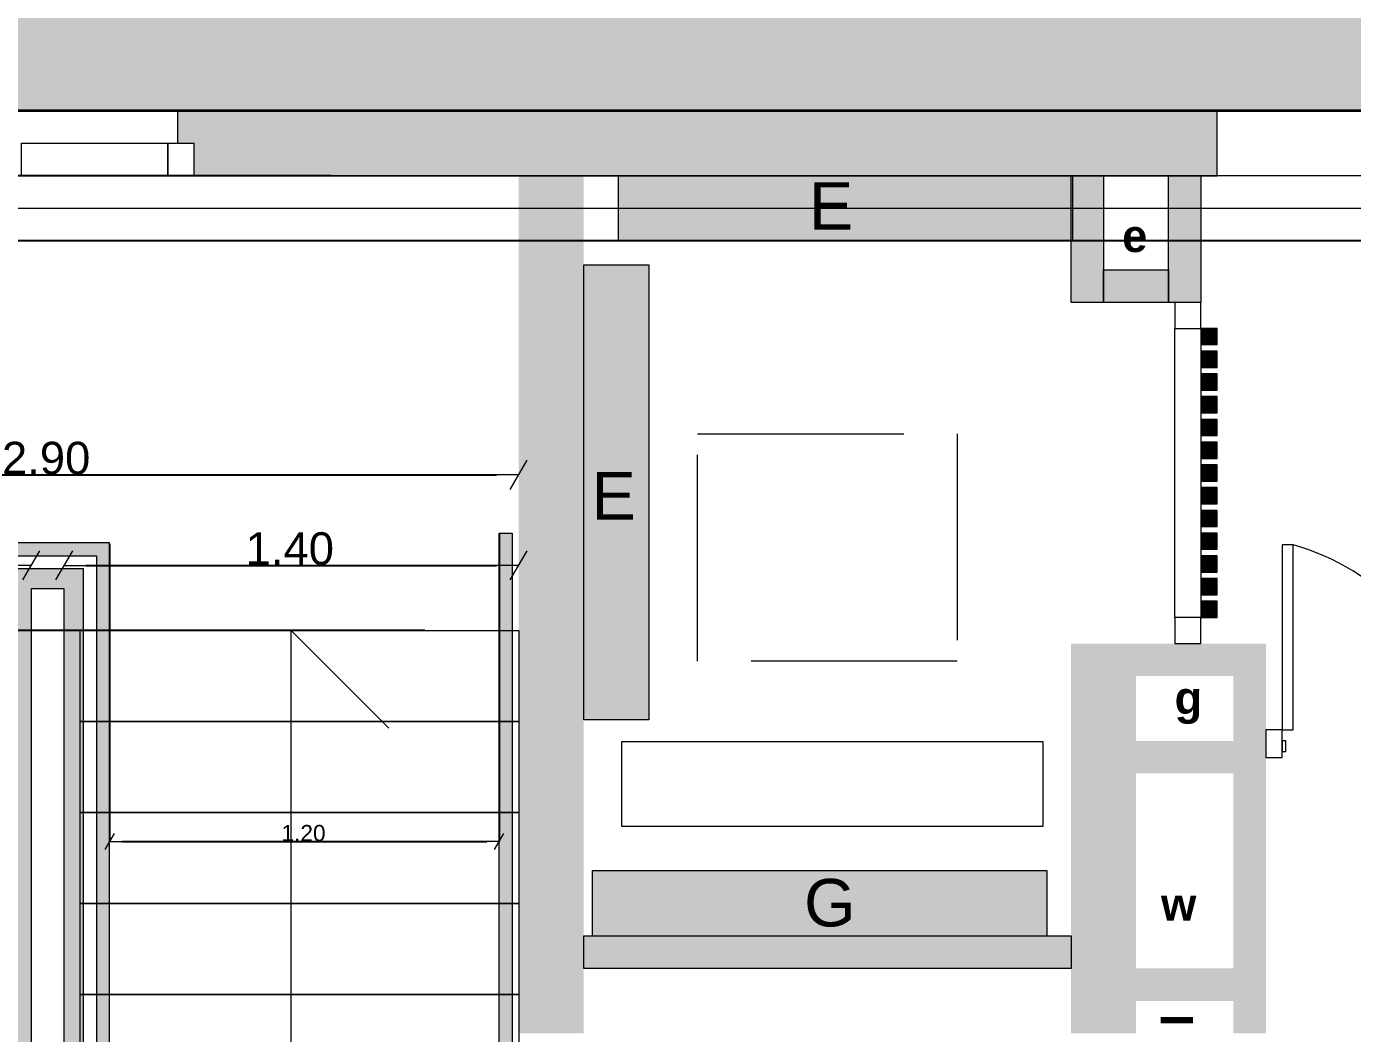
# Model space of a CAD drawing. Header units: millimetres. Extents: x 475616349 to 476941521, y 4620115302 to 4621446928.
# Drawn here: x 476498490 to 476502571, y 4620352853 to 4620355953 of the extents above; entities that cross this region are included whole.
import ezdxf

# ---------------------------------------------------------------- set-up
doc = ezdxf.new("R2010")
doc.units = ezdxf.units.MM
doc.header["$MEASUREMENT"] = 0
doc.linetypes.add('Long Dashed', pattern=[1058.333302, 634.99999, -423.333311])
for name, color, linetype, lineweight, true_color in [('0_Pen_No__8_Pen_No__11', 7, 'Continuous', 0, 0x636466), ('New_2D Drafting - General_Pen_No__250_Pen_No__17', 7, 'Continuous', 0, 0xa68068), ('New_2D Drafting - General_Pen_No__250_Pen_No__7_Pen_No__20', 7, 'Continuous', 0, 0xc7c8ca)]:
    doc.layers.add(name, color=color, linetype=linetype, lineweight=lineweight, true_color=true_color)
for name, color, linetype, lineweight in [('0_Pen_No__8_Pen_No__7', 7, 'Continuous', 0), ('2D Drafting - General_Pen_No__1_Pen_No__7', 7, 'Continuous', 0), ('2D Drafting - General_Pen_No__250_Pen_No__7_Pen_No__154', 154, 'Continuous', 0), ('2D Drafting - General_Pen_No__250_Pen_No__7_Pen_No__250', 7, 'Continuous', 0), ('2D Drafting - General_Pen_No__250_Pen_No__7_Pen_No__7', 7, 'Continuous', 0), ('a-iataki_Pen_No__1_Pen_No__1', 1, 'Continuous', 0), ('Doors_Pen_No__7_Pen_No__7', 7, 'Continuous', 0), ('gegmebi_Pen_No__7_Pen_No__7', 7, 'Continuous', 0), ('New_._Pen_No__1', 1, 'Continuous', 0), ('New_2D Drafting - General_Pen_No__1', 1, 'Continuous', 0), ('New_2D Drafting - General_Pen_No__250_Pen_No__7_Pen_No__250', 7, 'Continuous', 0), ('New_2D Drafting - General_Pen_No__250_Pen_No__7_Pen_No__4', 7, 'Continuous', 0), ('New_2D Drafting - General_Pen_No__250_Pen_No__7_Pen_No__7', 7, 'Continuous', 0), ('New_2D Drafting - General_Pen_No__30_Pen_No__9_Pen_No__9_Pen_No__250', 7, 'Continuous', 0), ('New_2D Drafting - General_Pen_No__30_Pen_No__9_Pen_No__9_Pen_No__4', 7, 'Continuous', 0), ('New_2D Drafting - General_Pen_No__30_Pen_No__9_Pen_No__9_Pen_No__7', 7, 'Continuous', 0), ('New_2D Drafting - General_Pen_No__4', 7, 'Continuous', 0), ('New_Structural - Bearing_Pen_No__250', 7, 'Continuous', 0), ('New_Structural - Bearing_Pen_No__4', 7, 'Continuous', 0), ('New_Structural - Bearing_Pen_No__7', 7, 'Continuous', 0), ('zoma_Pen_No__142', 142, 'Continuous', 0), ('zoma_Pen_No__5_Pen_No__5', 5, 'Continuous', 0)]:
    doc.layers.add(name, color=color, linetype=linetype, lineweight=lineweight)
doc.layers.add('zoma', color=7, linetype='Continuous')
doc.styles.add('GENERATED_STYLE_1', font='arial.ttf')
doc.styles.add('GENERATED_STYLE_2', font='arial.ttf')
doc.styles.add('GENERATED_STYLE_7', font='arialbd.ttf')
doc.dimstyles.new('GENERATED_STYLE__1', dxfattribs={"dimtxt": 200, "dimasz": 64.421331, "dimexe": 0.18, "dimexo": 3, "dimgap": 0.09, "dimtad": 1, "dimtih": 1, "dimtoh": 1, "dimlfac": 0.001, "dimzin": 0, "dimdsep": 46, "dimtxsty": 'GENERATED_STYLE_2', "dimblk": 'ARROWHEAD_2', "dimblk1": 'ARROWHEAD_2', "dimblk2": 'ARROWHEAD_2', "dimcen": 0.09, "dimclrd": 142, "dimclre": 142, "dimclrt": 142, "dimadec": 0, "dimazin": 0, "dimtfac": 1, "dimtdec": 4, "dimtmove": 0, "dimatfit": 3, "dimfxl": 1, "dimtolj": 1, "dimtzin": 0, "dimarcsym": 0})
doc.dimstyles.new('GENERATED_STYLE__10', dxfattribs={"dimtxt": 100, "dimasz": 68.640772, "dimexe": 0.18, "dimexo": 900, "dimgap": 0.09, "dimtad": 1, "dimtih": 1, "dimtoh": 1, "dimlfac": 0.001, "dimzin": 0, "dimdsep": 46, "dimtxsty": 'GENERATED_STYLE_2', "dimblk": 'ARROWHEAD_2', "dimblk1": 'ARROWHEAD_2', "dimblk2": 'ARROWHEAD_2', "dimcen": 0.09, "dimclrd": 7, "dimclre": 7, "dimclrt": 7, "dimadec": 0, "dimazin": 0, "dimtfac": 1, "dimtdec": 4, "dimtmove": 0, "dimatfit": 3, "dimfxl": 1, "dimtolj": 1, "dimtzin": 0, "dimarcsym": 0})
doc.dimstyles.new('GENERATED_STYLE__20', dxfattribs={"dimtxt": 50, "dimasz": 38, "dimexe": 0.18, "dimexo": 3, "dimgap": 0.09, "dimtad": 1, "dimlfac": 0.001, "dimzin": 0, "dimdsep": 46, "dimtxsty": 'GENERATED_STYLE_1', "dimblk": 'ARROWHEAD_2', "dimblk1": 'ARROWHEAD_2', "dimblk2": 'ARROWHEAD_2', "dimcen": 0.09, "dimclrd": 7, "dimclre": 7, "dimclrt": 7, "dimadec": 0, "dimazin": 0, "dimtfac": 1, "dimtdec": 4, "dimtmove": 0, "dimatfit": 3, "dimfxl": 1, "dimtolj": 1, "dimtzin": 0, "dimarcsym": 0})
doc.dimstyles.new('GENERATED_STYLE__3', dxfattribs={"dimtxt": 200, "dimasz": 64.421331, "dimexe": 0.18, "dimexo": 3, "dimgap": 0.09, "dimtad": 1, "dimtih": 1, "dimtoh": 1, "dimlfac": 0.001, "dimzin": 0, "dimdsep": 46, "dimtxsty": 'GENERATED_STYLE_2', "dimblk": 'ARROWHEAD_2', "dimblk1": 'ARROWHEAD_2', "dimblk2": 'ARROWHEAD_2', "dimcen": 0.09, "dimclrd": 142, "dimclre": 142, "dimclrt": 142, "dimadec": 0, "dimazin": 0, "dimtfac": 1, "dimtdec": 4, "dimtmove": 2, "dimatfit": 3, "dimfxl": 1, "dimtolj": 1, "dimtzin": 0, "dimarcsym": 0})
doc.dimstyles.new('GENERATED_STYLE__5', dxfattribs={"dimtxt": 100, "dimasz": 68.640772, "dimexe": 0.18, "dimexo": 0.0625, "dimgap": 0.09, "dimtad": 1, "dimlfac": 0.001, "dimzin": 0, "dimdsep": 46, "dimtxsty": 'GENERATED_STYLE_2', "dimblk": 'ARROWHEAD_2', "dimblk1": 'ARROWHEAD_2', "dimblk2": 'ARROWHEAD_2', "dimcen": 0.09, "dimse1": 1, "dimse2": 1, "dimclrd": 142, "dimclre": 142, "dimclrt": 142, "dimadec": 0, "dimazin": 0, "dimtfac": 1, "dimtdec": 4, "dimtmove": 0, "dimatfit": 3, "dimfxl": 1, "dimtolj": 1, "dimtzin": 0, "dimarcsym": 0})
doc.dimstyles.new('GENERATED_STYLE__7', dxfattribs={"dimtxt": 30.000001, "dimasz": 38, "dimexe": 0.18, "dimexo": 3, "dimgap": 0.09, "dimtad": 1, "dimtih": 1, "dimtoh": 1, "dimlfac": 0.001, "dimzin": 0, "dimdsep": 46, "dimtxsty": 'GENERATED_STYLE_2', "dimblk": 'ARROWHEAD_2', "dimblk1": 'ARROWHEAD_2', "dimblk2": 'ARROWHEAD_2', "dimcen": 0.09, "dimclrd": 142, "dimclre": 142, "dimclrt": 142, "dimadec": 0, "dimazin": 0, "dimtfac": 1, "dimtdec": 4, "dimtmove": 0, "dimatfit": 3, "dimfxl": 1, "dimtolj": 1, "dimtzin": 0, "dimarcsym": 0})
doc.dimstyles.new('GENERATED_STYLE__9', dxfattribs={"dimtxt": 100, "dimasz": 68.640772, "dimexe": 0.18, "dimexo": 900, "dimgap": 0.09, "dimtad": 1, "dimlfac": 0.001, "dimzin": 0, "dimdsep": 46, "dimtxsty": 'GENERATED_STYLE_2', "dimblk": 'ARROWHEAD_2', "dimblk1": 'ARROWHEAD_2', "dimblk2": 'ARROWHEAD_2', "dimcen": 0.09, "dimclrd": 7, "dimclre": 7, "dimclrt": 7, "dimadec": 0, "dimazin": 0, "dimtfac": 1, "dimtdec": 4, "dimtmove": 0, "dimatfit": 3, "dimfxl": 1, "dimtolj": 1, "dimtzin": 0, "dimarcsym": 0})

# ---------------------------------------------------------------- blocks, each defined once
blk = doc.blocks.new('*D1232', base_point=(476577134.1, 4620325125.7))
at = {"layer": 'zoma_Pen_No__142', "color": 142, "linetype": 'Continuous', "lineweight": 0, "transparency": 16777216}
for p, q in [((476498007.1, 4620381235), (476498007.1, 4620381362.1)), ((476504507.1, 4620381235), (476504507.1, 4620381362.1)), ((476498031.6, 4620381340.9), (476497982.7, 4620381256.2)), ((476504531.6, 4620381340.9), (476504482.7, 4620381256.2)), ((476498007.1, 4620381298.6), (476504507.1, 4620381298.6))]:
    blk.add_line(p, q, dxfattribs=at)
at = {"layer": 'zoma_Pen_No__142', "color": 142, "lineweight": 0, "transparency": 16777216, "char_height": 200, "attachment_point": 7, "style": 'GENERATED_STYLE_2'}
for s, insert in [('\\A1;{\\pql;\\fArial CYR|b0|i0|c204|p34;6.50}', (476500991.1, 4620381338.6)), ('\\A1;{\\pql;\\fArial CYR|b0|i0|c204|p34;0.40}', (476503950.5, 4620381338.6))]:
    blk.add_mtext(s, dxfattribs=dict(at, insert=insert))
blk = doc.blocks.new('ARROWHEAD_2')
at = {"color": 0, "linetype": 'Continuous', "lineweight": 0}
for p, q in [((-0.378, -0.655), (0.378, 0.655)), ((0, 0), (-1, 0))]:
    blk.add_line(p, q, dxfattribs=at)
blk = doc.blocks.new('*D4026')
at = {"layer": 'Defpoints', "color": 0, "linetype": 'Continuous', "transparency": 16777216}
for p in [(476503805.1, 4620356710), (476497305.1, 4620355693.3), (476503805.1, 4620355693.3)]:
    blk.add_point(p, dxfattribs=at)
at = {"layer": 'zoma', "color": 142, "linetype": 'Continuous', "lineweight": -2, "transparency": 16777216}
for p, q in [((476497305.1, 4620355696.3), (476497305.1, 4620356710.1)), ((476497369.5, 4620356710), (476503740.7, 4620356710)), ((476503805.1, 4620355696.3), (476503805.1, 4620356710.1))]:
    blk.add_line(p, q, dxfattribs=at)
at = {"layer": 'zoma', "color": 142, "linetype": 'Continuous', "lineweight": -2, "transparency": 16777216, "xscale": 64.4213309708986, "yscale": 64.4213309708986, "zscale": 64.4213309708986, "rotation": 180}
blk.add_blockref('ARROWHEAD_2', (476497305.1, 4620356710), dxfattribs=at)
at = {"layer": 'zoma', "color": 142, "linetype": 'Continuous', "lineweight": -2, "transparency": 16777216, "xscale": 64.4213309708986, "yscale": 64.4213309708986, "zscale": 64.4213309708986}
blk.add_blockref('ARROWHEAD_2', (476503805.1, 4620356710), dxfattribs=at)
at = {"layer": 'zoma', "color": 142, "linetype": 'Continuous', "lineweight": 0, "transparency": 16777216, "insert": (476500548.8, 4620356850), "char_height": 200, "attachment_point": 5, "style": 'GENERATED_STYLE_2'}
blk.add_mtext('\\A1;6.50', dxfattribs=at)
blk = doc.blocks.new('*D3923')
at = {"layer": 'Defpoints', "color": 0, "linetype": 'Continuous', "transparency": 16777216}
for p in [(476467805.1, 4620355693.7), (476533682.1, 4620355693.7), (476467805.1, 4620340493.7)]:
    blk.add_point(p, dxfattribs=at)
at = {"layer": 'zoma', "color": 7, "linetype": 'Continuous', "lineweight": -2, "transparency": 16777216}
for p, q in [((476468705.1, 4620355693.7), (476533682.3, 4620355693.7)), ((476533682.1, 4620355625.1), (476533682.1, 4620348251.7)), ((476533682.1, 4620340562.4), (476533682.1, 4620347923.8)), ((476468705.1, 4620340493.7), (476533682.3, 4620340493.7))]:
    blk.add_line(p, q, dxfattribs=at)
at = {"layer": 'zoma', "color": 7, "linetype": 'Continuous', "lineweight": -2, "transparency": 16777216, "xscale": 68.64077230571034, "yscale": 68.64077230571034, "zscale": 68.64077230571034}
for p, rotation in [((476533682.1, 4620355693.7), 90), ((476533682.1, 4620340493.7), 270)]:
    blk.add_blockref('ARROWHEAD_2', p, dxfattribs=dict(at, rotation=rotation))
at = {"layer": 'zoma', "color": 7, "linetype": 'Continuous', "lineweight": 0, "transparency": 16777216, "insert": (476533682.1, 4620348087.8), "char_height": 100, "attachment_point": 5, "rotation": 90, "style": 'GENERATED_STYLE_2'}
blk.add_mtext('\\A1;15.20', dxfattribs=at)
blk = doc.blocks.new('*D3931')
at = {"layer": 'Defpoints', "color": 0, "linetype": 'Continuous', "transparency": 16777216}
for p in [(476467805.1, 4620355293.7), (476532893, 4620355293.7), (476467805.1, 4620350493.7)]:
    blk.add_point(p, dxfattribs=at)
at = {"layer": 'zoma', "color": 7, "linetype": 'Continuous', "lineweight": -2, "transparency": 16777216}
for p, q in [((476468705.1, 4620355293.7), (476532893.2, 4620355293.7)), ((476532893, 4620355225.1), (476532893, 4620353019.2)), ((476532893, 4620350562.4), (476532893, 4620352755.6)), ((476468705.1, 4620350493.7), (476532893.2, 4620350493.7))]:
    blk.add_line(p, q, dxfattribs=at)
at = {"layer": 'zoma', "color": 7, "linetype": 'Continuous', "lineweight": -2, "transparency": 16777216, "xscale": 68.64077230571034, "yscale": 68.64077230571034, "zscale": 68.64077230571034}
for p, rotation in [((476532893, 4620355293.7), 90), ((476532893, 4620350493.7), 270)]:
    blk.add_blockref('ARROWHEAD_2', p, dxfattribs=dict(at, rotation=rotation))
at = {"layer": 'zoma', "color": 7, "linetype": 'Continuous', "lineweight": 0, "transparency": 16777216, "insert": (476532893, 4620352887.4), "char_height": 100, "attachment_point": 5, "rotation": 90, "style": 'GENERATED_STYLE_2'}
blk.add_mtext('\\A1;4.80', dxfattribs=at)
blk = doc.blocks.new('*D3932')
at = {"layer": 'Defpoints', "color": 0, "linetype": 'Continuous', "transparency": 16777216}
for p in [(476467805.1, 4620355693.7), (476533022.8, 4620355693.7), (476467805.1, 4620355293.7)]:
    blk.add_point(p, dxfattribs=at)
at = {"layer": 'zoma', "color": 7, "linetype": 'Continuous', "lineweight": -2, "transparency": 16777216}
for p, q in [((476468705.1, 4620355693.7), (476533022.9, 4620355693.7)), ((476533022.8, 4620355625.1), (476533022.8, 4620355362.4)), ((476468705.1, 4620355293.7), (476533022.9, 4620355293.7)), ((476533022.8, 4620355293.7), (476533022.8, 4620354996.9))]:
    blk.add_line(p, q, dxfattribs=at)
at = {"layer": 'zoma', "color": 7, "linetype": 'Continuous', "lineweight": -2, "transparency": 16777216, "xscale": 68.64077230571034, "yscale": 68.64077230571034, "zscale": 68.64077230571034}
for p, rotation in [((476533022.8, 4620355693.7), 90), ((476533022.8, 4620355293.7), 270)]:
    blk.add_blockref('ARROWHEAD_2', p, dxfattribs=dict(at, rotation=rotation))
at = {"layer": 'zoma', "color": 7, "linetype": 'Continuous', "lineweight": 0, "transparency": 16777216, "insert": (476532893, 4620354996.9), "char_height": 100, "attachment_point": 5, "rotation": 90, "style": 'GENERATED_STYLE_2'}
blk.add_mtext('\\A1;0.40', dxfattribs=at)
blk = doc.blocks.new('*D3938')
at = {"layer": 'Defpoints', "color": 0, "linetype": 'Continuous', "transparency": 16777216}
for p in [(476504005.1, 4620357125.9), (476504005.1, 4620356710), (476497105.1, 4620355693.3)]:
    blk.add_point(p, dxfattribs=at)
at = {"layer": 'zoma', "color": 142, "linetype": 'Continuous', "lineweight": -2, "transparency": 16777216}
for p, q in [((476497105.1, 4620355696.3), (476497105.1, 4620357126)), ((476497169.5, 4620357125.9), (476503940.7, 4620357125.9)), ((476504005.1, 4620356713), (476504005.1, 4620357126))]:
    blk.add_line(p, q, dxfattribs=at)
at = {"layer": 'zoma', "color": 142, "linetype": 'Continuous', "lineweight": -2, "transparency": 16777216, "xscale": 64.4213309708986, "yscale": 64.4213309708986, "zscale": 64.4213309708986, "rotation": 180}
blk.add_blockref('ARROWHEAD_2', (476497105.1, 4620357125.9), dxfattribs=at)
at = {"layer": 'zoma', "color": 142, "linetype": 'Continuous', "lineweight": -2, "transparency": 16777216, "xscale": 64.4213309708986, "yscale": 64.4213309708986, "zscale": 64.4213309708986}
blk.add_blockref('ARROWHEAD_2', (476504005.1, 4620357125.9), dxfattribs=at)
at = {"layer": 'zoma', "color": 142, "linetype": 'Continuous', "lineweight": 0, "transparency": 16777216, "insert": (476500548.8, 4620357265.9), "char_height": 200, "attachment_point": 5, "style": 'GENERATED_STYLE_2'}
blk.add_mtext('\\A1;6.90', dxfattribs=at)
blk = doc.blocks.new('*D3945')
at = {"layer": 'Defpoints', "color": 0, "linetype": 'Continuous', "transparency": 16777216}
for p in [(476469055, 4620372395.2), (476469405, 4620372395.2), (476533305, 4620355693.8)]:
    blk.add_point(p, dxfattribs=at)
at = {"layer": 'zoma', "color": 7, "linetype": 'Continuous', "lineweight": -2, "transparency": 16777216}
for p, q in [((476468505, 4620372395.2), (476469054.8, 4620372395.2)), ((476469055, 4620372326.5), (476469055, 4620364193.5)), ((476469055, 4620355762.4), (476469055, 4620363865.7)), ((476532405, 4620355693.8), (476469054.8, 4620355693.8))]:
    blk.add_line(p, q, dxfattribs=at)
at = {"layer": 'zoma', "color": 7, "linetype": 'Continuous', "lineweight": -2, "transparency": 16777216, "xscale": 68.64077230571034, "yscale": 68.64077230571034, "zscale": 68.64077230571034}
for p, rotation in [((476469055, 4620372395.2), 90), ((476469055, 4620355693.8), 270)]:
    blk.add_blockref('ARROWHEAD_2', p, dxfattribs=dict(at, rotation=rotation))
at = {"layer": 'zoma', "color": 7, "linetype": 'Continuous', "lineweight": 0, "transparency": 16777216, "insert": (476469055, 4620364029.6), "char_height": 100, "attachment_point": 5, "rotation": 90, "style": 'GENERATED_STYLE_2'}
blk.add_mtext('\\A1;16.70', dxfattribs=at)
blk = doc.blocks.new('*D3979')
at = {"layer": 'Defpoints', "color": 0, "linetype": 'Continuous', "transparency": 16777216}
for p in [(476497105.1, 4620354339.6), (476498505.1, 4620354326.4), (476498505.1, 4620354294.1)]:
    blk.add_point(p, dxfattribs=at)
at = {"layer": 'zoma', "color": 142, "linetype": 'Continuous', "lineweight": -2, "transparency": 16777216}
blk.add_line((476497173.7, 4620354294.1), (476498436.4, 4620354294.1), dxfattribs=at)
at = {"layer": 'zoma', "color": 142, "linetype": 'Continuous', "lineweight": -2, "transparency": 16777216, "xscale": 68.64077230571034, "yscale": 68.64077230571034, "zscale": 68.64077230571034, "rotation": 180}
blk.add_blockref('ARROWHEAD_2', (476497105.1, 4620354294.1), dxfattribs=at)
at = {"layer": 'zoma', "color": 142, "linetype": 'Continuous', "lineweight": -2, "transparency": 16777216, "xscale": 68.64077230571034, "yscale": 68.64077230571034, "zscale": 68.64077230571034}
blk.add_blockref('ARROWHEAD_2', (476498505.1, 4620354294.1), dxfattribs=at)
at = {"layer": 'zoma', "color": 142, "linetype": 'Continuous', "lineweight": 0, "transparency": 16777216, "insert": (476497800.4, 4620354345.3), "char_height": 100, "attachment_point": 5, "style": 'GENERATED_STYLE_2'}
blk.add_mtext('\\A1;1.40', dxfattribs=at)
blk = doc.blocks.new('*D3980')
at = {"layer": 'Defpoints', "color": 0, "linetype": 'Continuous', "transparency": 16777216}
for p in [(476500005.1, 4620354463.6), (476498605.1, 4620354416.1), (476500005.1, 4620354294.1)]:
    blk.add_point(p, dxfattribs=at)
at = {"layer": 'zoma', "color": 142, "linetype": 'Continuous', "lineweight": -2, "transparency": 16777216}
blk.add_line((476498673.7, 4620354294.1), (476499936.4, 4620354294.1), dxfattribs=at)
at = {"layer": 'zoma', "color": 142, "linetype": 'Continuous', "lineweight": -2, "transparency": 16777216, "xscale": 68.64077230571034, "yscale": 68.64077230571034, "zscale": 68.64077230571034, "rotation": 180}
blk.add_blockref('ARROWHEAD_2', (476498605.1, 4620354294.1), dxfattribs=at)
at = {"layer": 'zoma', "color": 142, "linetype": 'Continuous', "lineweight": -2, "transparency": 16777216, "xscale": 68.64077230571034, "yscale": 68.64077230571034, "zscale": 68.64077230571034}
blk.add_blockref('ARROWHEAD_2', (476500005.1, 4620354294.1), dxfattribs=at)
at = {"layer": 'zoma', "color": 142, "linetype": 'Continuous', "lineweight": 0, "transparency": 16777216, "insert": (476499300.4, 4620354345.3), "char_height": 100, "attachment_point": 5, "style": 'GENERATED_STYLE_2'}
blk.add_mtext('\\A1;1.40', dxfattribs=at)
blk = doc.blocks.new('*D3981')
at = {"layer": 'Defpoints', "color": 0, "linetype": 'Continuous', "transparency": 16777216}
for p in [(476497105.1, 4620354788.7), (476500005.1, 4620354602.9), (476500005.1, 4620354572.7)]:
    blk.add_point(p, dxfattribs=at)
at = {"layer": 'zoma', "color": 142, "linetype": 'Continuous', "lineweight": -2, "transparency": 16777216}
blk.add_line((476497173.7, 4620354572.7), (476499936.4, 4620354572.7), dxfattribs=at)
at = {"layer": 'zoma', "color": 142, "linetype": 'Continuous', "lineweight": -2, "transparency": 16777216, "xscale": 68.64077230571034, "yscale": 68.64077230571034, "zscale": 68.64077230571034, "rotation": 180}
blk.add_blockref('ARROWHEAD_2', (476497105.1, 4620354572.7), dxfattribs=at)
at = {"layer": 'zoma', "color": 142, "linetype": 'Continuous', "lineweight": -2, "transparency": 16777216, "xscale": 68.64077230571034, "yscale": 68.64077230571034, "zscale": 68.64077230571034}
blk.add_blockref('ARROWHEAD_2', (476500005.1, 4620354572.7), dxfattribs=at)
at = {"layer": 'zoma', "color": 142, "linetype": 'Continuous', "lineweight": 0, "transparency": 16777216, "insert": (476498550.4, 4620354623.8), "char_height": 100, "attachment_point": 5, "style": 'GENERATED_STYLE_2'}
blk.add_mtext('\\A1;2.90', dxfattribs=at)
blk = doc.blocks.new('*D3982')
at = {"layer": 'Defpoints', "color": 0, "linetype": 'Continuous', "transparency": 16777216}
for p in [(476497342.3, 4620355493.3), (476499430.5, 4620355493.3), (476499719.1, 4620354093.2)]:
    blk.add_point(p, dxfattribs=at)
at = {"layer": 'zoma', "color": 142, "linetype": 'Continuous', "lineweight": -2, "transparency": 16777216}
for p, q in [((476499427.5, 4620355493.3), (476497342.1, 4620355493.3)), ((476497342.3, 4620355455.3), (476497342.3, 4620354826.1)), ((476497342.3, 4620354131.2), (476497342.3, 4620354750.9)), ((476499716.1, 4620354093.2), (476497342.1, 4620354093.2))]:
    blk.add_line(p, q, dxfattribs=at)
at = {"layer": 'zoma', "color": 142, "linetype": 'Continuous', "lineweight": -2, "transparency": 16777216, "xscale": 38.00000000000001, "yscale": 38.00000000000001, "zscale": 38.00000000000001}
for p, rotation in [((476497342.3, 4620355493.3), 90), ((476497342.3, 4620354093.2), 270)]:
    blk.add_blockref('ARROWHEAD_2', p, dxfattribs=dict(at, rotation=rotation))
at = {"layer": 'zoma', "color": 142, "linetype": 'Continuous', "lineweight": 0, "transparency": 16777216, "insert": (476497342.3, 4620354788.5), "char_height": 30, "attachment_point": 5, "rotation": 90, "style": 'GENERATED_STYLE_2'}
blk.add_mtext('\\A1;1.40', dxfattribs=at)
blk = doc.blocks.new('*D4063')
at = {"layer": 'Defpoints', "color": 0, "linetype": 'Continuous', "transparency": 16777216}
for p in [(476499945.1, 4620354393.2), (476498745.1, 4620354363.1), (476499945.1, 4620353444.2)]:
    blk.add_point(p, dxfattribs=at)
at = {"layer": 'zoma', "color": 7, "linetype": 'Continuous', "lineweight": -2, "transparency": 16777216}
for p, q in [((476499945.1, 4620354390.2), (476499945.1, 4620353444)), ((476498745.1, 4620354360.1), (476498745.1, 4620353444)), ((476498783.1, 4620353444.2), (476499907.1, 4620353444.2))]:
    blk.add_line(p, q, dxfattribs=at)
at = {"layer": 'zoma', "color": 7, "linetype": 'Continuous', "lineweight": -2, "transparency": 16777216, "xscale": 38.00000000000001, "yscale": 38.00000000000001, "zscale": 38.00000000000001, "rotation": 180}
blk.add_blockref('ARROWHEAD_2', (476498745.1, 4620353444.2), dxfattribs=at)
at = {"layer": 'zoma', "color": 7, "linetype": 'Continuous', "lineweight": -2, "transparency": 16777216, "xscale": 38.00000000000001, "yscale": 38.00000000000001, "zscale": 38.00000000000001}
blk.add_blockref('ARROWHEAD_2', (476499945.1, 4620353444.2), dxfattribs=at)
at = {"layer": 'zoma', "color": 7, "linetype": 'Continuous', "lineweight": 0, "transparency": 16777216, "insert": (476499342.6, 4620353469.8), "char_height": 50, "attachment_point": 5, "style": 'GENERATED_STYLE_1'}
blk.add_mtext('\\A1;1.20', dxfattribs=at)

msp = doc.modelspace()

# ---------------------------------------------------------------- hatches: boundary and pattern name
at = {"layer": '0_Pen_No__8_Pen_No__11', "linetype": 'Continuous', "lineweight": 0, "true_color": 0x636466}
for points in [[(476500310.975, 4620355493.455), (476500310.976, 4620355293.455), (476501710.93, 4620355293.464), (476501710.929, 4620355493.464)], [(476500205.085, 4620355218.7), (476500405.085, 4620355218.699), (476500405.076, 4620353818.745), (476500205.076, 4620353818.746)], [(476500231.257, 4620353353.504), (476500231.257, 4620353153.504), (476501631.211, 4620353153.504), (476501631.211, 4620353353.504)]]:
    msp.add_hatch(color=251, dxfattribs=at).paths.add_polyline_path(points)
at = {"layer": '2D Drafting - General_Pen_No__250_Pen_No__7_Pen_No__154', "linetype": 'Continuous', "lineweight": 0}
msp.add_hatch(color=154, dxfattribs=at).paths.add_polyline_path([(476498955.07, 4620355593.317), (476499004.913, 4620355593.317), (476499004.913, 4620355493.269), (476502155.345, 4620355493.269), (476502155.345, 4620355693.269), (476498955.07, 4620355693.269)])
at = {"layer": '2D Drafting - General_Pen_No__250_Pen_No__7_Pen_No__7', "linetype": 'Continuous', "lineweight": 0}
for points in [[(476500205.077, 4620355493.269), (476500205.077, 4620352853.237), (476500005.077, 4620352853.237), (476500005.077, 4620355493.269)], [(476501805.076, 4620355493.451), (476501805.076, 4620355103.493), (476501705.076, 4620355103.493), (476501705.076, 4620355493.451)], [(476501705.077, 4620354053.504), (476501905.077, 4620354053.504), (476501905.077, 4620352853.504), (476501705.077, 4620352853.504)]]:
    msp.add_hatch(color=7, dxfattribs=at).paths.add_polyline_path(points)
at = {"layer": 'New_2D Drafting - General_Pen_No__1', "linetype": 'Continuous', "lineweight": 0}
msp.add_hatch(color=1, dxfattribs=at).paths.add_polyline_path([(476499985.084, 4620351553.226), (476499945.084, 4620351553.226), (476499945.084, 4620354393.226), (476499985.084, 4620354393.226)])
h = msp.add_hatch(color=1, dxfattribs=at)
h.paths.add_polyline_path([(476498365.084, 4620351623.118), (476498745.084, 4620351623.118), (476498745.084, 4620351753.226), (476498745.084, 4620354363.133), (476498365.084, 4620354363.133)])
h.paths.add_polyline_path([(476498705.084, 4620351663.119), (476498405.084, 4620351663.119), (476498405.084, 4620354323.133), (476498705.084, 4620354323.133)], flags=16)
h = msp.add_hatch(color=1, dxfattribs=at)
h.paths.add_polyline_path([(476498445.084, 4620351703.119), (476498665.084, 4620351703.119), (476498665.084, 4620354283.133), (476498445.084, 4620354283.133)])
h.paths.add_polyline_path([(476498505.084, 4620351763.119), (476498505.084, 4620354223.133), (476498605.084, 4620354223.133), (476498605.084, 4620351763.119)], flags=16)
at = {"layer": 'New_2D Drafting - General_Pen_No__250_Pen_No__17', "linetype": 'Continuous', "lineweight": 0, "true_color": 0xa68068}
for points in [[(476502105.077, 4620354973.504), (476502105.077, 4620355023.504), (476502155.077, 4620355023.504), (476502155.077, 4620354973.504)], [(476502105.077, 4620354903.504), (476502105.077, 4620354953.504), (476502155.077, 4620354953.504), (476502155.077, 4620354903.504)], [(476502105.077, 4620354833.504), (476502105.077, 4620354883.504), (476502155.077, 4620354883.504), (476502155.077, 4620354833.504)], [(476502105.077, 4620354763.504), (476502105.077, 4620354813.504), (476502155.077, 4620354813.504), (476502155.077, 4620354763.504)], [(476502105.077, 4620354693.504), (476502105.077, 4620354743.504), (476502155.077, 4620354743.504), (476502155.077, 4620354693.504)], [(476502155.077, 4620354673.504), (476502155.077, 4620354623.504), (476502105.077, 4620354623.504), (476502105.077, 4620354673.504)], [(476502105.077, 4620354553.504), (476502105.077, 4620354603.504), (476502155.077, 4620354603.504), (476502155.077, 4620354553.504)], [(476502105.077, 4620354483.504), (476502105.077, 4620354533.504), (476502155.077, 4620354533.504), (476502155.077, 4620354483.504)], [(476502105.077, 4620354413.504), (476502105.077, 4620354463.504), (476502155.077, 4620354463.504), (476502155.077, 4620354413.504)], [(476502105.077, 4620354343.504), (476502105.077, 4620354393.504), (476502155.077, 4620354393.504), (476502155.077, 4620354343.504)], [(476502105.077, 4620354273.504), (476502105.077, 4620354323.504), (476502155.077, 4620354323.504), (476502155.077, 4620354273.504)], [(476502105.077, 4620354203.504), (476502105.077, 4620354253.504), (476502155.077, 4620354253.504), (476502155.077, 4620354203.504)], [(476502155.077, 4620354183.504), (476502155.077, 4620354133.504), (476502105.077, 4620354133.504), (476502105.077, 4620354183.504)]]:
    msp.add_hatch(color=45, dxfattribs=at).paths.add_polyline_path(points)
at = {"layer": 'New_2D Drafting - General_Pen_No__250_Pen_No__7_Pen_No__20', "linetype": 'Continuous', "lineweight": 0, "true_color": 0x313232}
msp.add_hatch(color=250, dxfattribs=at).paths.add_polyline_path([(476496905.084, 4620358363.269), (476499555.288, 4620358363.269), (476499555.288, 4620366393.972), (476501555.444, 4620366393.972), (476501555.444, 4620358363.269), (476504205.084, 4620358363.269), (476504205.084, 4620355693.269), (476496905.084, 4620355693.269)])
at = {"layer": 'New_2D Drafting - General_Pen_No__250_Pen_No__7_Pen_No__7', "linetype": 'Continuous', "lineweight": 0}
for points in [[(476502005.077, 4620355493.493), (476502105.077, 4620355493.493), (476502105.077, 4620355103.493), (476502005.077, 4620355103.493)], [(476500205.077, 4620353053.739), (476500205.077, 4620353153.739), (476501705.077, 4620353153.739), (476501705.077, 4620353053.739)]]:
    msp.add_hatch(color=7, dxfattribs=at).paths.add_polyline_path(points)
at = {"layer": 'New_2D Drafting - General_Pen_No__30_Pen_No__9_Pen_No__9_Pen_No__4', "linetype": 'Continuous', "lineweight": 0}
for points in [[(476501805.076, 4620355203.493), (476502005.077, 4620355203.493), (476502005.077, 4620355103.493), (476501805.076, 4620355103.493)], [(476502205.077, 4620353753.502), (476502205.077, 4620353953.504), (476501905.077, 4620353953.504), (476501905.077, 4620354053.504), (476502305.077, 4620354053.504), (476502305.077, 4620353753.502)]]:
    msp.add_hatch(color=7, dxfattribs=at).paths.add_polyline_path(points)
at = {"layer": 'New_2D Drafting - General_Pen_No__30_Pen_No__9_Pen_No__9_Pen_No__7', "linetype": 'Continuous', "lineweight": 0}
for points in [[(476501905.077, 4620353753.502), (476502205.077, 4620353753.502), (476502205.077, 4620353653.502), (476501905.077, 4620353653.502)], [(476502305.077, 4620353753.502), (476502305.077, 4620352853.504), (476502205.077, 4620352853.504), (476502205.077, 4620353753.502)], [(476501905.077, 4620353053.504), (476502205.077, 4620353053.504), (476502205.077, 4620352953.504), (476501905.077, 4620352953.504)]]:
    msp.add_hatch(color=7, dxfattribs=at).paths.add_polyline_path(points)

# ---------------------------------------------------------------- linework, layer by layer
at = {"layer": '0_Pen_No__8_Pen_No__7', "color": 7, "linetype": 'Continuous', "lineweight": 0, "flags": 128}
for points in [[(476500310.975, 4620355493.455), (476500310.976, 4620355293.455), (476501710.93, 4620355293.464), (476501710.929, 4620355493.464)], [(476500205.085, 4620355218.7), (476500405.085, 4620355218.699), (476500405.076, 4620353818.745), (476500205.076, 4620353818.746)], [(476500231.257, 4620353353.504), (476500231.257, 4620353153.504), (476501631.211, 4620353153.504), (476501631.211, 4620353353.504)]]:
    msp.add_lwpolyline(points, close=True, dxfattribs=at)
at = {"layer": '2D Drafting - General_Pen_No__1_Pen_No__7', "color": 7, "linetype": 'Continuous', "lineweight": 0, "flags": 128}
msp.add_lwpolyline([(476497305.084, 4620355393.269), (476503805.084, 4620355393.269), (476503805.084, 4620355693.269), (476497305.084, 4620355693.269)], close=True, dxfattribs=at)
at = {"layer": '2D Drafting - General_Pen_No__250_Pen_No__7_Pen_No__250', "color": 7, "linetype": 'Continuous', "lineweight": 0, "flags": 128}
msp.add_lwpolyline([(476501805.076, 4620355493.451), (476501805.076, 4620355103.493), (476501705.076, 4620355103.493), (476501705.076, 4620355493.451)], close=True, dxfattribs=at)
at = {"layer": '2D Drafting - General_Pen_No__250_Pen_No__7_Pen_No__7', "color": 7, "linetype": 'Continuous', "lineweight": 0, "flags": 128}
msp.add_lwpolyline([(476498955.07, 4620355593.317), (476499004.913, 4620355593.317), (476499004.913, 4620355493.269), (476502155.345, 4620355493.269), (476502155.345, 4620355693.269), (476498955.07, 4620355693.269)], close=True, dxfattribs=at)
at = {"layer": 'Doors_Pen_No__7_Pen_No__7', "color": 7, "linetype": 'Continuous', "lineweight": 0, "flags": 128}
for points in [[(476502355.075, 4620353787.563), (476502388.408, 4620353787.511), (476502388.408, 4620354357.439), (476502355.075, 4620354357.492)], [(476502305.075, 4620353702.896), (476502355.075, 4620353702.896), (476502355.075, 4620353787.563), (476502305.075, 4620353787.563)], [(476502355.075, 4620353720.896), (476502366.575, 4620353720.896), (476502366.575, 4620353754.229), (476502355.075, 4620353754.229)]]:
    msp.add_lwpolyline(points, close=True, dxfattribs=at)
at = {"layer": 'Doors_Pen_No__7_Pen_No__7', "color": 7, "linetype": 'Continuous', "lineweight": 0}
msp.add_arc((476502192.076, 4620353658.603), 725.892, 11.390371, 74.307751, dxfattribs=at)
at = {"layer": 'gegmebi_Pen_No__7_Pen_No__7', "color": 7, "linetype": 'Continuous', "lineweight": 0, "flags": 128}
for points in [[(476498605.084, 4620351853.226), (476498505.084, 4620351853.226), (476498505.084, 4620354093.226), (476498605.084, 4620354093.226)], [(476498655.084, 4620353813.226), (476498655.084, 4620354093.226), (476500005.084, 4620354093.226), (476500005.084, 4620353813.226)], [(476498655.084, 4620353533.226), (476498655.084, 4620353813.226), (476500005.084, 4620353813.226), (476500005.084, 4620353533.226)], [(476498655.084, 4620353253.226), (476498655.084, 4620353533.226), (476500005.084, 4620353533.226), (476500005.084, 4620353253.226)], [(476498655.084, 4620352973.226), (476498655.084, 4620353253.226), (476500005.084, 4620353253.226), (476500005.084, 4620352973.226)], [(476498655.084, 4620352693.226), (476498655.084, 4620352973.226), (476500005.084, 4620352973.226), (476500005.084, 4620352693.226)]]:
    msp.add_lwpolyline(points, close=True, dxfattribs=at)
msp.add_lwpolyline([(476499305.084, 4620351853.226), (476499305.084, 4620354093.226), (476499605.084, 4620353793.226)], dxfattribs=at)
at = {"layer": 'New_2D Drafting - General_Pen_No__250_Pen_No__7_Pen_No__250', "color": 7, "linetype": 'Continuous', "lineweight": 0, "flags": 128}
for points in [[(476502005.077, 4620355493.493), (476502105.077, 4620355493.493), (476502105.077, 4620355103.493), (476502005.077, 4620355103.493)], [(476500205.077, 4620353053.739), (476500205.077, 4620353153.739), (476501705.077, 4620353153.739), (476501705.077, 4620353053.739)]]:
    msp.add_lwpolyline(points, close=True, dxfattribs=at)
at = {"layer": 'New_2D Drafting - General_Pen_No__250_Pen_No__7_Pen_No__4', "color": 7, "linetype": 'Continuous', "lineweight": 0, "flags": 128}
msp.add_lwpolyline([(476496905.084, 4620358363.269), (476499555.288, 4620358363.269), (476499555.288, 4620366393.972), (476501555.444, 4620366393.972), (476501555.444, 4620358363.269), (476504205.084, 4620358363.269), (476504205.084, 4620355693.269), (476496905.084, 4620355693.269)], close=True, dxfattribs=at)
at = {"layer": 'New_2D Drafting - General_Pen_No__30_Pen_No__9_Pen_No__9_Pen_No__250', "color": 7, "linetype": 'Continuous', "lineweight": 0, "flags": 128}
msp.add_lwpolyline([(476501805.076, 4620355203.493), (476502005.077, 4620355203.493), (476502005.077, 4620355103.493), (476501805.076, 4620355103.493)], close=True, dxfattribs=at)
at = {"layer": 'New_2D Drafting - General_Pen_No__4', "color": 7, "linetype": 'Continuous', "lineweight": 0, "flags": 128}
for points in [[(476499985.084, 4620351553.226), (476499945.084, 4620351553.226), (476499945.084, 4620354393.226), (476499985.084, 4620354393.226)], [(476498365.084, 4620351623.118), (476498745.084, 4620351623.118), (476498745.084, 4620351753.226), (476498745.084, 4620354363.133), (476498365.084, 4620354363.133)], [(476498705.084, 4620351663.119), (476498405.084, 4620351663.119), (476498405.084, 4620354323.133), (476498705.084, 4620354323.133)], [(476498445.084, 4620351703.119), (476498665.084, 4620351703.119), (476498665.084, 4620354283.133), (476498445.084, 4620354283.133)], [(476498505.084, 4620351763.119), (476498505.084, 4620354223.133), (476498605.084, 4620354223.133), (476498605.084, 4620351763.119)]]:
    msp.add_lwpolyline(points, close=True, dxfattribs=at)
at = {"layer": 'New_Structural - Bearing_Pen_No__250', "color": 7, "linetype": 'Continuous', "lineweight": 0}
for p, q in [((476498954.907, 4620355693.267), (476498954.91, 4620355593.267)), ((476498924.91, 4620355593.266), (476499004.91, 4620355593.269)), ((476498924.913, 4620355493.266), (476498924.91, 4620355593.266)), ((476498954.91, 4620355593.267), (476499004.91, 4620355593.269)), ((476498954.91, 4620355593.267), (476499004.91, 4620355593.269)), ((476499004.91, 4620355593.269), (476499004.913, 4620355493.269)), ((476499004.91, 4620355593.269), (476499004.913, 4620355493.269)), ((476499004.91, 4620355593.269), (476499004.913, 4620355493.269)), ((476499004.913, 4620355493.269), (476498924.913, 4620355493.266))]:
    msp.add_line(p, q, dxfattribs=at)
msp.add_lwpolyline([(476498924.913, 4620355493.266), (476498474.913, 4620355493.253), (476498474.91, 4620355593.253), (476498924.91, 4620355593.266)], close=True, dxfattribs=at)
at = {"layer": 'New_Structural - Bearing_Pen_No__4', "color": 7, "linetype": 'Continuous', "lineweight": 0, "flags": 128}
for points in [[(476502025.077, 4620355023.493), (476502105.077, 4620355023.493), (476502105.077, 4620355103.493), (476502025.077, 4620355103.493)], [(476502025.077, 4620355023.493), (476502105.077, 4620355023.493), (476502105.077, 4620354133.504), (476502025.077, 4620354133.504)], [(476502105.077, 4620354973.504), (476502155.077, 4620354973.504), (476502155.077, 4620355023.504), (476502105.077, 4620355023.504)], [(476502105.077, 4620354903.504), (476502155.077, 4620354903.504), (476502155.077, 4620354953.504), (476502105.077, 4620354953.504)], [(476502105.077, 4620354833.504), (476502155.077, 4620354833.504), (476502155.077, 4620354883.504), (476502105.077, 4620354883.504)], [(476502105.077, 4620354763.504), (476502155.077, 4620354763.504), (476502155.077, 4620354813.504), (476502105.077, 4620354813.504)], [(476502105.077, 4620354693.504), (476502155.077, 4620354693.504), (476502155.077, 4620354743.504), (476502105.077, 4620354743.504)], [(476502105.077, 4620354623.504), (476502155.077, 4620354623.504), (476502155.077, 4620354673.504), (476502105.077, 4620354673.504)], [(476502105.077, 4620354553.504), (476502155.077, 4620354553.504), (476502155.077, 4620354603.504), (476502105.077, 4620354603.504)], [(476502105.077, 4620354483.504), (476502155.077, 4620354483.504), (476502155.077, 4620354533.504), (476502105.077, 4620354533.504)], [(476502105.077, 4620354413.504), (476502155.077, 4620354413.504), (476502155.077, 4620354463.504), (476502105.077, 4620354463.504)], [(476502105.077, 4620354343.504), (476502155.077, 4620354343.504), (476502155.077, 4620354393.504), (476502105.077, 4620354393.504)], [(476502105.077, 4620354273.504), (476502155.077, 4620354273.504), (476502155.077, 4620354323.504), (476502105.077, 4620354323.504)], [(476502105.077, 4620354203.504), (476502155.077, 4620354203.504), (476502155.077, 4620354253.504), (476502105.077, 4620354253.504)], [(476502105.077, 4620354133.504), (476502155.077, 4620354133.504), (476502155.077, 4620354183.504), (476502105.077, 4620354183.504)], [(476502025.077, 4620354053.504), (476502105.077, 4620354053.504), (476502105.077, 4620354133.504), (476502025.077, 4620354133.504)]]:
    msp.add_lwpolyline(points, close=True, dxfattribs=at)
at = {"layer": 'New_Structural - Bearing_Pen_No__7', "color": 7, "linetype": 'Long Dashed', "lineweight": 0}
msp.add_lwpolyline([(476500555.077, 4620354698.931), (476501355.077, 4620354698.931), (476501355.077, 4620353998.927), (476500555.077, 4620353998.927)], close=True, dxfattribs=at)
at = {"layer": 'New_Structural - Bearing_Pen_No__7', "color": 7, "linetype": 'Continuous', "lineweight": 0}
msp.add_lwpolyline([(476500322.093, 4620353752.109), (476501617.795, 4620353752.109), (476501617.795, 4620353490.445), (476500322.093, 4620353490.445)], close=True, dxfattribs=at)
at = {"layer": 'zoma_Pen_No__5_Pen_No__5', "color": 5, "linetype": 'Continuous', "lineweight": 0}
msp.add_line((476465524.461, 4620355493.75), (476535354.291, 4620355493.75), dxfattribs=at)

# ---------------------------------------------------------------- texts
at = {"layer": 'a-iataki_Pen_No__1_Pen_No__1', "color": 1, "linetype": 'Continuous', "lineweight": 0, "char_height": 146.24328, "attachment_point": 3, "rotation": 0.001109, "style": 'GENERATED_STYLE_2'}
for s, insert in [('\\A1;{\\pqr;\\fArial CYR|b0|i0|c204|p34;E}', (476501034.61, 4620355473.637)), ('\\A1;{\\pqr;\\fArial CYR|b0|i0|c204|p34;E}', (476500365.196, 4620354581.188)), ('\\A1;{\\pqr;\\fArial CYR|b0|i0|c204|p34;G}', (476501042.255, 4620353328.896))]:
    msp.add_mtext(s, dxfattribs=dict(at, insert=insert))
at = {"layer": 'New_._Pen_No__1', "color": 1, "linetype": 'Continuous', "lineweight": 0, "char_height": 100, "attachment_point": 2, "style": 'GENERATED_STYLE_7'}
for s, insert in [('\\A1;{\\pqc;\\fArial|b1|i0|c0|p34;e}', (476501901.268, 4620355358.523)), ('\\A1;{\\pqc;\\fArial|b1|i0|c0|p34;g}', (476502066.361, 4620353936.348)), ('\\A1;{\\pqc;\\fArial|b1|i0|c0|p34;w}', (476502036.298, 4620353300.221))]:
    msp.add_mtext(s, dxfattribs=dict(at, insert=insert))
at = {"layer": 'New_._Pen_No__1', "color": 1, "linetype": 'Continuous', "lineweight": 0, "insert": (476501980.584, 4620352894.324), "char_height": 100, "attachment_point": 2, "rotation": 90, "style": 'GENERATED_STYLE_7'}
msp.add_mtext('\\A1;{\\pqc;\\fArial|b1|i0|c0|p34;I}', dxfattribs=at)

# ---------------------------------------------------------------- dimensions: what is measured, and where the dimension line sits
at = {"layer": 'zoma', "color": 142, "linetype": 'Continuous', "lineweight": 0}
for base, p1, p2, dimstyle, picture, middle in [((476504507.125, 4620381298.553), (476498007.125, 4620348592.361), (476504507.125, 4620348192.361), 'GENERATED_STYLE__1', '*D1232', (476501250.832, 4620381438.553)), ((476504005.084, 4620357125.866), (476497105.077, 4620355693.269), (476504005.084, 4620356709.964), 'GENERATED_STYLE__3', '*D3938', (476500548.787, 4620357265.866)), ((476503805.084, 4620356709.964), (476497305.084, 4620355693.269), (476503805.084, 4620355693.269), 'GENERATED_STYLE__3', '*D4026', (476500548.791, 4620356849.964)), ((476500005.077, 4620354572.694), (476497105.077, 4620354788.706), (476500005.077, 4620354602.857), 'GENERATED_STYLE__5', '*D3981', (476498550.357, 4620354572.694)), ((476500005.077, 4620354294.138), (476498605.077, 4620354416.075), (476500005.077, 4620354463.574), 'GENERATED_STYLE__5', '*D3980', (476499300.357, 4620354294.138)), ((476498505.077, 4620354294.138), (476497105.077, 4620354339.55), (476498505.077, 4620354326.356), 'GENERATED_STYLE__5', '*D3979', (476497800.357, 4620354294.138)), ((476499945.084, 4620353444.212), (476498745.084, 4620354363.133), (476499945.084, 4620354393.226), 'GENERATED_STYLE__20', '*D4063', (476499342.567, 4620353444.212))]:
    dim = msp.add_linear_dim(base=base, p1=p1, p2=p2, dimstyle=dimstyle, dxfattribs=at)
    dim.commit()
    dim.dimension.update_dxf_attribs({"geometry": picture, "text_midpoint": middle, "dimtype": 160})
at = {"layer": 'zoma', "color": 1, "linetype": 'Continuous', "lineweight": 0}
dim = msp.add_linear_dim(base=(476469055.012, 4620372395.182), p1=(476533305.019, 4620355693.75), p2=(476469405.012, 4620372395.182), angle=90, dimstyle='GENERATED_STYLE__10', dxfattribs=at)
dim.commit()
dim.dimension.update_dxf_attribs({"geometry": '*D3945', "text_midpoint": (476469055.012, 4620364029.611), "dimtype": 160, "text_rotation": 90})
at = {"layer": 'zoma', "color": 142, "linetype": 'Continuous', "lineweight": 0}
for base, p1, p2, dimstyle, picture, middle in [((476533682.101, 4620355693.723), (476467805.077, 4620340493.723), (476467805.077, 4620355693.723), 'GENERATED_STYLE__9', '*D3923', (476533682.101, 4620348087.781)), ((476533022.769, 4620355693.723), (476467805.077, 4620355293.723), (476467805.077, 4620355693.723), 'GENERATED_STYLE__9', '*D3932', (476532892.973, 4620354996.874)), ((476497342.277, 4620355493.269), (476499719.128, 4620354093.226), (476499430.499, 4620355493.269), 'GENERATED_STYLE__7', '*D3982', (476497342.277, 4620354788.528)), ((476532892.973, 4620355293.723), (476467805.077, 4620350493.724), (476467805.077, 4620355293.723), 'GENERATED_STYLE__9', '*D3931', (476532892.973, 4620352887.43))]:
    dim = msp.add_linear_dim(base=base, p1=p1, p2=p2, angle=90, dimstyle=dimstyle, dxfattribs=at)
    dim.commit()
    dim.dimension.update_dxf_attribs({"geometry": picture, "text_midpoint": middle, "dimtype": 160, "text_rotation": 90})

doc.saveas('drawing.dxf')
